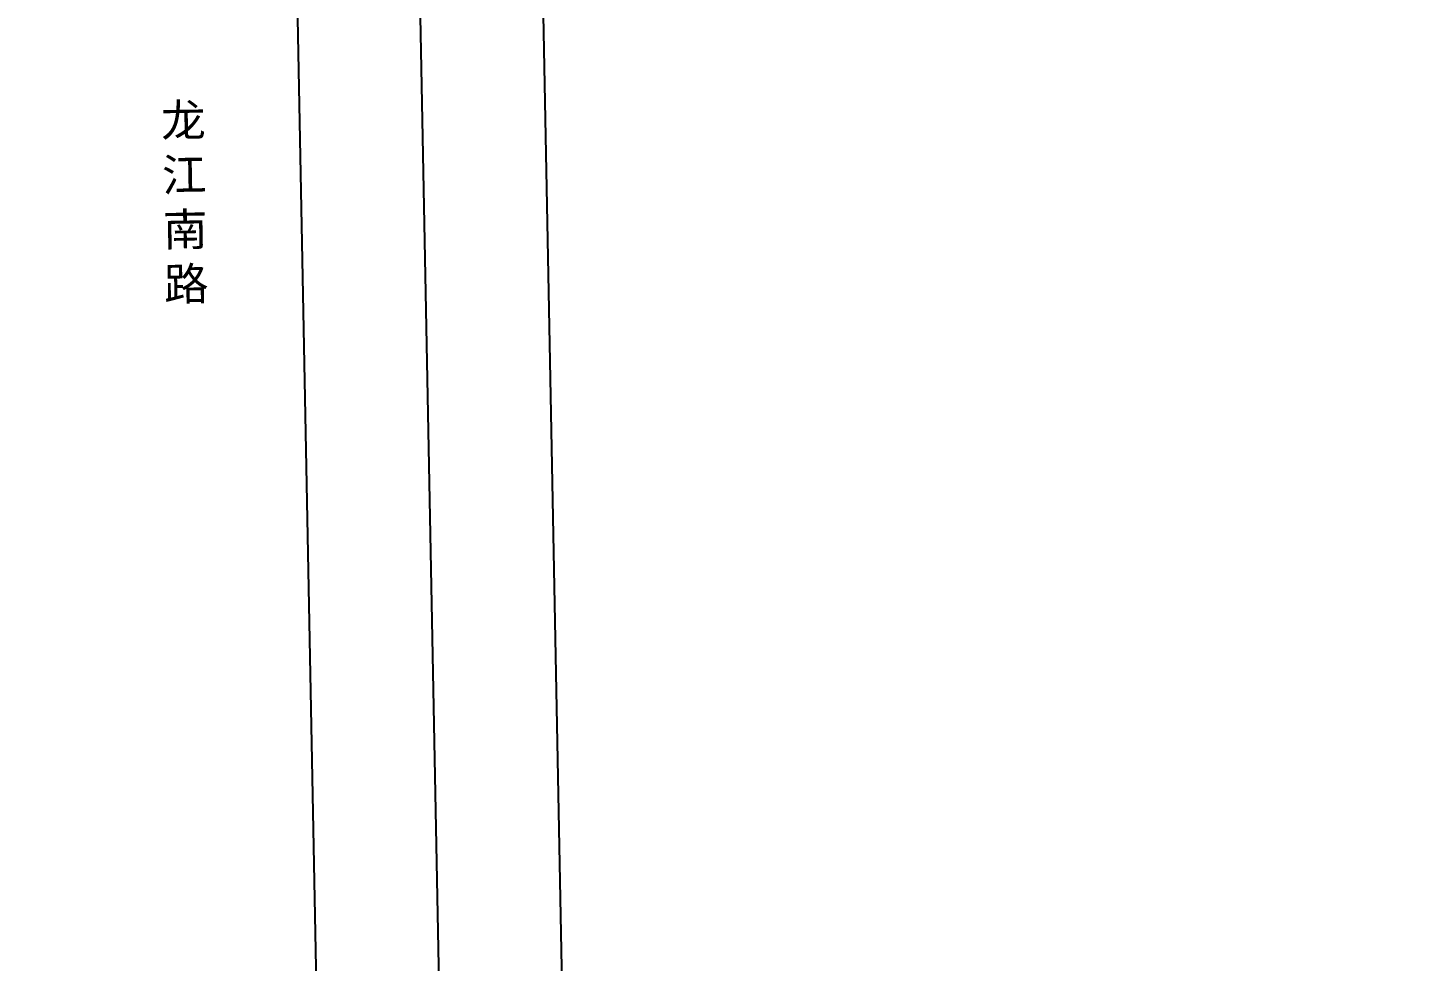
# Model space of a CAD drawing. Extents: x 529262 to 576451, y 2694391 to 2717535.
# Drawn here: x 566373.6 to 566541.6, y 2709463.1 to 2709577.2 of the extents above; entities that cross this region are included whole.
import ezdxf
from ezdxf.xclip import XClip

# ---------------------------------------------------------------- set-up
doc = ezdxf.new("R2010")
doc.units = 0
doc.header["$XCLIPFRAME"] = 0
for name, color, linetype in [('PP-COM', 7, 'Continuous'), ('RD-中线', 40, 'Continuous'), ('RD-红线', 7, 'Continuous'), ('RD-路名', 7, 'Continuous')]:
    doc.layers.add(name, color=color, linetype=linetype)
doc.styles.add('黑体', font='simhei.ttf')

# ---------------------------------------------------------------- blocks, each defined once
blk = doc.blocks.new('A$C19FD0107')
at = {"layer": 'RD-中线', "color": 8, "linetype": 'Continuous', "flags": 128}
blk.add_lwpolyline([(-4541.33, 13819.53), (-4556.23, 14142.68), (-4578.35, 15289.21)], dxfattribs=at)
for points in [[(-4490.73, 14139.44, 0), (-4490.29, 14139.42)], [(-3818.25, 14086.17, 0), (-3817.74, 14086.17)]]:
    blk.add_lwpolyline(points, format="xyb", dxfattribs=at)
at = {"layer": 'RD-红线', "color": 8, "linetype": 'Continuous', "flags": 128}
for points in [[(-4588.46, 15035.9), (-4592.29, 15234.16)], [(-4558.49, 15037.82), (-4562.29, 15234.74)]]:
    blk.add_lwpolyline(points, dxfattribs=at)

msp = doc.modelspace()

# ---------------------------------------------------------------- block references
at = {"layer": 'PP-COM'}
ref = msp.add_blockref('A$C19FD0107', (570997.993, 2694390.603), dxfattribs=at)
XClip(ref).set_block_clipping_path([(-9366.4383134884, 14428.6043910822), (-3328.4480743363, 17452.7484863754)])

# ---------------------------------------------------------------- texts
at = {"layer": 'RD-路名', "color": 7, "insert": (566389.835, 2709567.828), "char_height": 4, "width": 50.99419, "attachment_point": 1, "rotation": 1.01729, "style": '黑体'}
msp.add_mtext('龙\\P江\\P南\\P路', dxfattribs=at)

doc.saveas('drawing.dxf')
